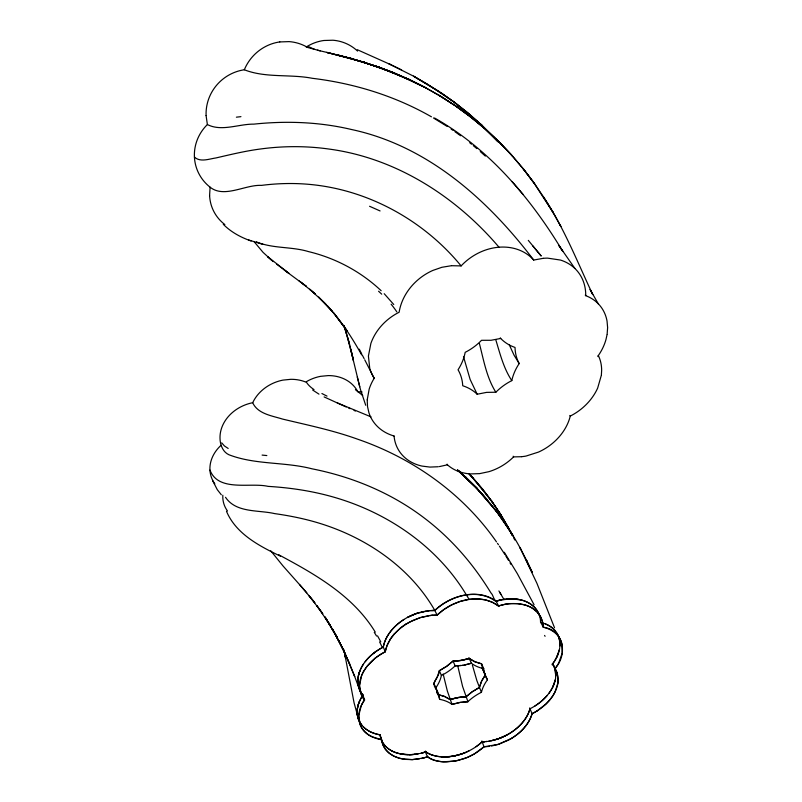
<?xml version="1.0" encoding="UTF-8"?>
<svg xmlns="http://www.w3.org/2000/svg" width="802" height="802" viewBox="0 0 802 802"><rect width="100%" height="100%" fill="white"/><g stroke="black" fill="none" stroke-linecap="round" stroke-linejoin="round"><path stroke-width="1.2" d="M358.745 719.985C356.218 713.91 356.94 707.043 359.587 701.098M359.887 670.853C357.161 677.79 356.96 685.199 360.73 691.996A42.396 30.125 -22.6 0 1 358.013 683.635L357.903 682.181L357.943 682.793M554.924 668.597A40.571 27.779 -26.5 0 0 554.312 666.923L555.816 675.625M559.966 644.026L559.966 644.658L559.315 638.853M559.946 645.369L559.906 646.021L559.976 644.307A41.493 28.902 -27.1 0 0 540.598 622.482A42.195 29.955 -26.8 0 0 510.784 598.813M357.882 680.487L358.183 677.038L357.973 678.763M362.404 693.64L364.579 699.966C355.507 711.825 356.329 730.161 372.258 736.848A42.265 29.373 -22.3 0 0 376.729 738.572A42.035 29.203 -22.3 0 0 381.652 739.725A41.032 28.01 -22.8 0 0 385.451 749.319L389.1 753.078L393.722 756.045L399.195 758.161A41.173 28.11 -22.8 0 0 402.403 758.923L412.308 759.614L422.985 758.091M363.306 701.91A42.205 29.323 -22.3 0 1 364.579 699.966C357.542 691.795 358.514 679.645 363.928 670.923A42.757 30.286 -22.6 0 1 366.975 666.412L375.025 658.322L379.897 654.823A42.777 30.296 -22.6 0 1 385.241 651.775A42.997 30.837 -23.9 0 1 390.223 639.475L394.534 633.811L399.897 628.628L406.153 624.086A43.087 30.907 -23.9 0 1 409.782 621.981L420.208 617.63L431.346 615.355M555.816 675.645L555.796 676.086M357.201 710.863L357.421 708.517M222.806 495.225L222.806 497.902A36.922 29.814 -17.3 0 0 227.467 510.984M367.226 399.897L367.517 406.544L368.95 412.85A49.604 40.982 -29.2 0 0 394.073 436.007M367.236 399.747L369.181 389.07A49.604 40.982 -29.2 0 1 374.213 378.253M357.903 679.755L357.963 678.903M358.775 715.434L361.201 705.9A41.864 29.093 -22.3 0 1 362.173 703.895M357.231 710.321L357.301 709.489M559.906 646.131L559.876 646.432M555.756 676.647L555.726 676.988M425.551 751.063C426.032 759.624 436.118 761.158 443.145 761.8A40.381 27.278 -24 0 0 446.945 761.89L456.98 760.687L467.095 757.509A40.411 27.298 -24 0 0 470.854 755.795A40.571 27.408 -24 0 0 474.443 753.84A40.762 27.539 -24 0 0 477.832 751.674A40.982 27.699 -24 0 0 483.957 746.792L498.242 744.386L511.816 738.241A40.732 27.509 -25.3 0 0 517.551 734.201C524.097 728.838 529.671 721.98 532.057 713.74A40.922 27.91 -26.5 0 0 537.019 710.943L545.781 704.186L549.46 700.326A40.902 27.9 -26.5 0 0 552.568 696.236C558.182 687.284 560.608 678.422 555.044 668.668L556.418 666.763A41.634 28.892 -27.1 0 0 557.661 664.818A41.473 28.782 -27.1 0 0 558.783 662.843L562.052 653.58M558.042 682.091L557.29 673.469A40.752 27.799 -26.5 0 0 556.688 671.785A40.902 27.9 -26.5 0 0 555.936 670.191A41.092 28.03 -26.5 0 0 555.044 668.668A41.824 29.032 -27.1 0 0 556.418 666.763C567.425 653.309 563.545 629.881 543.175 627.214A42.235 29.885 -26.8 0 0 540.408 616.477L537.16 612.096L532.819 608.507A42.636 30.165 -26.8 0 0 527.475 605.801A42.396 29.995 -26.8 0 0 524.277 604.758L517.641 603.615L510.553 603.585M601.38 374.875L601.65 370.303A48.471 38.275 -36.4 0 0 598.342 355.547A49.644 39.759 -38.5 0 0 606.001 339.447L607.054 334.635M359.577 685.219L361.632 675.585A42.486 30.095 -22.6 0 1 363.928 670.923L366.965 666.442A42.977 30.436 -22.6 0 1 370.684 662.221A43.087 30.516 -22.6 0 1 375.025 658.322M601.33 375.326L597.65 388.118A48.691 38.456 -36.3 0 1 570.272 416.068A47.919 37.724 -33.7 0 1 538.463 452.097L526.112 456.037A37.674 29.544 -33.4 0 1 524.217 456.368L521.651 456.699M555.646 677.76L555.616 677.971M559.766 647.485L559.716 647.856M357.381 708.798L357.642 707.244A41.694 29.072 -22.3 0 1 357.862 706.211A41.604 29.012 -22.3 0 1 358.123 705.289A41.604 29.012 -22.3 0 1 359.587 701.209A41.604 29.012 -22.3 0 1 360.549 699.204M557.941 682.863L555.074 691.895A40.651 27.729 -26.5 0 1 552.578 696.206L549.46 700.326A41.123 28.06 -26.5 0 1 545.781 704.186A41.233 28.13 -26.5 0 1 541.611 707.745A41.123 28.06 -26.5 0 1 537.039 710.933M562.212 652.577L561.841 643.655A41.373 28.712 -27.1 0 0 560.428 639.745A41.604 28.872 -27.1 0 0 558.272 636.247A41.874 29.062 -27.1 0 0 547.816 628.638A41.634 28.892 -27.1 0 0 543.245 627.244L542.443 621.55L540.408 616.477A42.536 30.095 -26.8 0 0 537.16 612.096A42.737 30.235 -26.8 0 0 532.819 608.507C525.079 603.294 513.46 602.833 505.19 604.257M555.575 678.281L555.545 678.472M607.134 334.173L607.625 327.587L607.044 321.091A49.874 39.94 -38.5 0 0 585.741 295.687M559.626 648.457L559.465 649.309M206.074 115.538L207.377 124.541A43.579 42.035 -22 0 0 210.094 187.177L209.583 195.708M555.495 678.773L555.445 679.043M559.495 649.189L559.425 649.51M555.375 679.414L552.799 686.993M555.275 679.916L555.014 681.048L555.195 680.276M559.124 650.843L559.385 649.72L556.357 657.991M472.378 665.058L476.879 680.647L481.411 692.367A40.742 27.789 -26.5 0 1 487.476 679.765A41.453 28.772 -27.1 0 1 483.726 668.627L481.541 663.825L474.864 661.75L469.23 658.472L461.1 660.427A43.057 30.967 -25.6 0 1 453.05 661.089L446.674 666.322L439.376 670.693C439.295 677.259 430.915 682.151 435.506 688.306A41.854 29.083 -22.3 0 1 439.646 699.324A41.363 28.24 -22.8 0 1 452.027 704.387L460.047 702.432L467.937 701.71L462.584 686.412L457.872 666.362M481.771 666.151L481.541 663.825L474.864 661.75L469.23 658.472L461.1 660.427L453.05 661.089L446.674 666.322L439.376 670.693L437.2 677.259L433.561 683.494L434.413 684.697L433.561 683.494M554.914 681.409L554.964 681.219A40.732 27.88 -26.5 0 1 529.952 708.798A40.341 27.348 -25.3 0 1 489.862 740.988L489.441 741.088M379.897 654.823L385.241 651.775L387.065 645.53L390.213 639.495M432.509 615.254L437.11 615.114C452.639 600.147 479.686 592.207 498.353 605.931L505.059 604.277M436.569 691.224L437.742 694.482L444.478 696.437L450.112 699.524L458.092 697.56A40.732 27.619 -24 0 1 465.952 696.848L472.198 691.775L479.345 687.504L481.611 681.098L485.33 674.933L482.664 668.086M435.526 686.602L437.742 694.482L444.478 696.437L450.112 699.524L458.092 697.56L465.952 696.848L472.198 691.775L479.345 687.504L481.611 681.098L485.33 674.933L482.062 667.645M431.446 615.345L437.11 615.114L443.787 609.57L451.466 604.979L459.897 601.53L468.869 599.445L477.671 598.904L485.641 599.906L492.598 602.302L498.353 605.931L505.621 604.187M499.285 600.307L495.837 601.269A42.857 30.827 -25.6 0 0 434.824 610.472L430.875 610.583L433.812 610.472A42.706 30.737 -23.9 0 1 434.834 610.472C450.544 595.696 476.959 587.946 495.837 601.269A42.015 29.834 -26.8 0 1 497.872 600.668L499.034 600.367M511.816 738.241L517.551 734.201A40.832 27.579 -25.3 0 0 522.583 729.63A40.631 27.448 -25.3 0 0 526.764 724.627A40.351 27.248 -25.3 0 0 529.962 719.294A40.411 27.298 -25.3 0 0 532.057 713.74L537.019 710.943M406.153 624.086L413.13 620.327L420.689 617.48L428.669 615.695M529.641 707.955L529.942 708.808A40.24 27.278 -25.3 0 1 527.886 714.351A40.17 27.228 -25.3 0 1 524.719 719.675A40.461 27.428 -25.3 0 1 520.568 724.677A40.641 27.549 -25.3 0 1 518.172 727.013A40.661 27.569 -25.3 0 1 515.586 729.239A40.641 27.549 -25.3 0 1 512.809 731.324A40.491 27.448 -25.3 0 1 509.871 733.269A40.331 27.338 -25.3 0 1 506.794 735.043L499.185 738.462L491.375 740.717M508.518 740.126L498.684 744.256L491.526 746.02M416.559 613.47L407.406 617.47A42.747 30.757 -23.9 0 1 410.955 615.695A42.656 30.707 -23.9 0 1 416.559 613.47L428.108 610.833M421.14 753.198L425.762 751.885A40.581 27.519 -24 0 0 461.491 753.99A40.2 27.258 -24 0 0 465.371 752.527M487.145 746.612L483.957 746.792L474.443 753.84L467.095 757.509A40.381 27.278 -24 0 1 463.195 758.973L455.025 761.078L443.145 761.8A40.411 27.298 -24 0 1 439.526 761.399A40.571 27.408 -24 0 1 436.118 760.687A40.762 27.539 -24 0 1 432.94 759.684A40.922 27.649 -24 0 1 427.366 756.857L424.037 757.83M427.366 756.847L423.045 758.08M521.45 456.719L513.591 456.889A47.829 37.965 -31.2 0 1 488.899 471.676L479.636 473.631L470.493 473.922A47.829 37.965 -31.2 0 1 447.456 464.819L439.396 466.594M500.699 338.454L491.055 340.279L481.541 340.299A51.699 43.809 -35.1 0 1 465.18 352.329A50.526 42.566 -31.2 0 1 458.042 369.782A49.433 40.842 -29.2 0 1 462.724 385.752A48.732 39.358 -29.5 0 1 477.17 394.233L486.593 392.378L495.847 392.238A48.1 37.864 -33.7 0 1 511.806 380.619A48.451 38.265 -36.3 0 1 519.185 363.577A49.604 39.739 -38.5 0 1 515.034 347.446A51.188 41.904 -39.6 0 1 500.699 338.454L500.258 337.863M451.626 265.703L461.12 265.913A51.679 43.268 -38.5 0 1 533.731 260.048L543.175 258.334M422.714 752.797L425.762 751.885A40.932 28.04 -22.8 0 1 424.809 752.196A40.992 28.09 -22.8 0 1 423.847 752.476A41.082 28.14 -22.8 0 1 422.875 752.757M423.907 757.86L421.03 758.532M422.263 752.918L421.832 753.028M499.245 600.317L498.914 600.397A42.215 29.975 -26.8 0 0 497.872 600.668C493.751 602.613 493.571 594.883 490.944 592.909C487.355 587.034 483.566 581.28 479.586 575.656C464.348 554.102 446.052 534.643 425.05 518.613C392.058 493.25 352.72 476.839 312.008 468.809C284.78 461.721 255.307 464.939 228.961 454.764C222.796 452.017 220.159 444.689 220.029 438.764A37.985 31.709 -17.5 0 1 252.68 402.714C257.773 413.972 271.998 415.747 282.515 419.065C307.607 425.07 332.97 430.333 357.301 439.075C412.729 458.062 462.965 493.511 496.478 541.901M499.175 600.327L499.806 600.177M421.261 753.168L420.388 753.369M499.586 600.227L500.909 599.926M492.338 740.507L492.388 740.487A40.661 27.569 -25.3 0 0 493.28 740.276A40.461 27.428 -25.3 0 0 494.994 739.815A40.331 27.338 -25.3 0 0 496.749 739.304A40.17 27.228 -25.3 0 0 506.794 735.043M431.336 754.712A40.491 27.458 -24 0 0 437.912 756.416A40.24 27.278 -24 0 0 441.511 756.817A40.21 27.258 -24 0 0 445.3 756.908L453.361 756.096L461.491 753.99A40.23 27.278 -24 0 0 469.11 750.802M500.628 599.996L511.706 598.783L521.861 600.127A42.215 29.975 -26.8 0 1 524.869 601.109A42.386 30.095 -26.8 0 1 527.646 602.342A42.506 30.175 -26.8 0 1 530.202 603.806A42.556 30.215 -26.8 0 1 534.553 607.385A42.386 30.095 -26.8 0 1 537.781 611.726A42.045 29.854 -26.8 0 1 539.866 616.808M419.777 753.499L419.657 753.529M464.669 664.958L471.406 663.254A42.606 30.145 -26.8 0 0 483.726 668.627M491.045 740.787L490.513 740.888M423.737 611.535L423.406 611.605A43.248 31.118 -23.9 0 0 422.413 611.816A43.107 31.017 -23.9 0 0 421.421 612.046M465.31 664.828L471.406 663.254L468.879 657.67M501.521 599.806L501.912 599.726M418.965 753.669L418.514 753.76M465.05 664.878L464.017 665.079M418.153 753.82L417.662 753.91M502.573 599.605L503.726 599.405M417.892 753.87L417.842 753.88A41.253 28.27 -22.8 0 1 409.782 754.692L400.699 753.94A40.932 28.04 -22.8 0 1 397.802 753.188M463.947 665.089L462.584 665.309M489.34 741.108L488.919 741.178M417.401 753.96L416.819 754.05M488.799 741.188L488.438 741.248M426.133 611.104L426.203 611.094A42.917 30.877 -23.9 0 0 383.306 647.094A42.626 30.296 -22.6 0 0 376.118 651.394A42.887 30.476 -22.6 0 0 368.85 657.52A42.777 30.396 -22.6 0 0 365.161 661.73M503.907 599.375L498.914 590.954M504.157 599.345L504.237 599.325A42.376 30.085 -26.8 0 1 514.613 598.893M462.654 665.299L462.062 665.379M506.653 604.016L510.433 603.585M504.328 599.315L504.939 599.224M416.068 754.161L415.957 754.181M489.561 746.331L487.736 746.552M279.808 41.935L289.081 41.614A44.611 43.168 -56.1 0 1 306.534 46.807A44.501 42.195 -56.9 0 1 323.868 40.491L332.97 40.23A44.671 42.346 -56.9 0 1 357.572 51.087M487.526 741.379L487.285 741.419M427.245 610.944L427.947 610.853M415.326 754.271L409.782 754.682A40.782 27.94 -22.8 0 1 403.867 754.421A40.992 28.08 -22.8 0 1 400.649 753.93M415.155 754.291L415.205 754.281A41.343 28.331 -22.8 0 1 414.243 754.391L414.293 754.391M461.361 665.47L455.155 665.861A43.288 31.047 -23.9 0 1 441.391 675.484A42.576 30.155 -22.6 0 1 435.506 688.306M428.007 610.843L430.764 610.583M438.333 466.734L429.942 467.085L421.952 466.072A48.591 39.248 -29.5 0 1 394.073 436.047M429.762 615.535L432.378 615.264M236.389 117.182L240.941 116.651M486.493 741.509L487.045 741.449L486.142 741.549M461.16 665.5L455.155 665.861L453.05 661.089L461.1 660.427A43.047 30.967 -25.6 0 0 469.23 658.472M486.323 741.529L482.142 741.82A40.481 27.448 -24 0 1 460.749 754.251A40.742 27.629 -24 0 1 453.361 756.096M419.496 758.822L412.198 759.624L405.401 759.384L399.195 758.161A41.413 28.27 -22.9 0 1 389.11 753.088A41.313 28.21 -22.9 0 1 385.451 749.319L382.925 744.847L380.118 734.822A41.864 29.193 -22.3 0 1 357.381 714.993L357.291 714.141M428.699 610.763L429.491 610.683M506.714 599.024L507.034 598.994A42.556 30.205 -26.8 0 1 507.987 598.914A42.416 30.115 -26.8 0 1 508.929 598.853M543.245 258.324L545.54 258.184A40.491 33.223 -40.2 0 1 547.596 258.134L560.478 260.059A50.987 41.744 -39.6 0 1 585.721 295.657L585.249 295.086M413.22 754.502L413.331 754.492A41.092 28.15 -22.8 0 1 412.439 754.562A40.992 28.08 -22.8 0 1 410.654 754.662A40.832 27.97 -22.8 0 1 408.91 754.692M451.255 265.733L441.902 267.287L432.859 270.424A51.549 43.679 -35.1 0 0 399.135 312.239A50.716 42.727 -31.2 0 0 370.885 343.406L368.409 356.068L369.752 368.349A50.606 42.636 -31.2 0 0 374.213 378.283L364.73 359.807M430.042 610.643L430.353 610.613M467.937 701.71L460.047 702.432L452.027 704.387L447.356 691.053L443.155 674.011M465.952 696.848L458.092 697.56A40.742 27.629 -24 0 0 450.112 699.524M437.11 615.114L434.834 610.472L433.802 610.472A42.787 30.797 -23.9 0 0 432.789 610.492A42.897 30.867 -23.9 0 0 431.747 610.533M262.104 455.085L266.835 455.566M317.412 50.195L328.098 52.691M381.652 739.725L372.258 736.848A42.356 29.433 -22.3 0 1 368.308 734.582A42.265 29.373 -22.3 0 1 364.97 731.805A41.985 29.173 -22.3 0 1 362.243 728.537A41.754 29.012 -22.3 0 1 360.258 724.838L358.745 716.216M326.655 52.371L364.82 62.506L349.792 58.135L378.564 67.057L409.912 79.879L392.99 72.491L362.664 61.844L379.266 67.318M337.983 55.077L351.236 58.526L327.376 52.521L351.948 58.746M320.269 50.857L306.254 47.097M337.251 54.907L364.108 62.275M257.763 242.425C273.923 248.65 292.008 246.565 308.559 251.617C335.597 258.074 360.94 271.627 381.161 290.725M248.59 239.968L262.956 244.379M349.06 57.955L377.852 66.807L394.363 73.082L378.564 67.057L349.792 58.135M362.664 61.844L393.682 72.781L425.682 87.779L409.251 79.548L377.14 66.566L391.406 71.899M251.096 240.991C240.811 237.392 230.976 232.099 223.277 224.289M392.99 72.491L409.912 79.879M337.221 402.855L371.005 416.85M346.173 406.995L324.118 396.92M348.75 408.108L350.053 408.679M354.063 410.423L355.416 411.025M369.572 206.274L380.088 210.946M357.281 49.704L390.424 64.521M280.429 556.167C259.407 546.042 236.049 533.982 226.485 511.305M401.601 69.914L389 63.849L413.571 76.18L427.506 84.19L454.864 102.616L481.892 125.323L498.162 141.984M422.734 86.225L407.717 78.847L424.218 86.967L440.669 96.29L455.506 105.854L471.255 117.393L485.15 128.901L499.466 142.305L512.809 156.47M431.436 116.811C394.935 95.919 354.003 83.308 312.329 78.305C289.953 73.934 265.652 78.195 244.299 69.764A44.2 43.228 -37.2 0 0 206.104 115.538M257.141 242.104L256.55 241.753M424.218 86.967L440.669 96.29M318.965 394.143L312.64 390.013M433.441 117.964L447.255 126.485M434.634 118.044C489.32 148.961 530.754 198.214 562.803 251.407L558.653 245.151L574.844 268.369M439.135 91.578L413.571 76.18L440.468 92.42L454.864 102.616L440.468 92.42M280.139 555.525C316.148 574.793 353.471 596.197 375.286 632.146M279.687 555.235L278.785 554.653M228.179 448.448L224.43 445.952L221.713 442.844M451.115 129.052L453.03 130.365M276.63 264.189L288.9 273.312L267.698 256.7L273.171 261.602M454.935 131.688L460.569 135.738M362.704 395.476L355.436 389.702M284.279 270.053L306.374 286.364L299.126 280.931M300.9 282.264L315.376 294.013L309.632 289.181L324.479 302.805L331.988 310.855M469.731 142.746L471.516 144.19M473.3 145.643L476.819 148.581M457.631 470.112L465.842 477.37C487.516 497.831 505.851 521.761 520.127 547.926L520.638 548.909M480.278 151.558L485.36 156.099M271.567 260.169L263.026 252.329L254.124 241.683M458.333 470.734L477.15 488.618L458.042 470.473M457.531 470.012L477.501 489.019M457.852 470.313L465.842 477.37M458.263 470.674L466.213 477.741L457.932 470.373M207.377 124.541C221.563 131.879 238.745 123.929 253.893 124.13C286.444 120.711 319.617 121.944 351.517 129.513C427.576 145.713 487.967 199.718 533.701 260.059M494.243 137.613L480.759 124.26L467.927 112.942L453.601 101.684L467.927 112.942L481.892 125.323L480.759 124.26L497.43 141.182M326.013 304.459L318.655 297.091L334.825 314.334L347.477 331.356L333.341 312.62M384.208 293.702L393.762 304.509M471.847 476.719L492.187 501.862L500.518 514.293L512.498 535.596C501.14 513.11 486.493 492.268 469.21 473.942L483.105 489.862L482.413 488.979L492.187 501.862L491.526 500.949L501.08 515.245M469.11 473.882L473.38 478.393M194.425 157.052C200.199 162.545 209.111 158.916 215.959 157.944C230.735 154.535 245.512 150.926 260.57 148.982C283.307 145.894 306.464 145.854 329.191 149.082C395.927 158.034 455.897 196.48 499.024 247.237M306.815 592.778L283.066 566.011L270.755 550.804M299.487 584.427L314.875 602.803L308.82 595.395L322.785 613.741L316.78 605.54L330.394 625.62L324.62 616.588L337.462 638.141L332.018 628.337L343.226 649.419L332.319 628.758L343.406 649.881L338.153 639.475L349.311 663.154L354.685 676.487L344.429 652.126L349.692 664.056M327.617 305.993C341.03 320.71 351.988 337.462 361.622 354.845M522.894 194.194L512.137 181.643M524.177 169.964L510.734 154.144L498.353 141.192L485.15 128.901L469.982 116.41L455.506 105.854L439.255 95.448L455.506 105.854L471.255 117.393L469.982 116.41L485.15 128.901L499.466 142.305L498.353 141.192L511.796 155.287L523.225 168.751L534.603 183.768L544.859 198.986C564.438 228.931 577.55 262.314 592.718 294.545L590.092 289.502L598.312 303.878M532.648 245.743L541.21 256.028L528.297 240.369M221.312 494.774L217.292 489.681L212.57 480.548M461.12 265.913C425.12 222.024 372.068 191.798 315.517 185.031C297.592 182.856 279.397 183.077 261.482 185.382C245.332 184.48 224.129 198.565 210.094 187.177M533.701 182.545L523.225 168.751L534.603 183.768L533.701 182.545L553.31 212.861L543.205 196.46M569.831 415.466L570.282 416.098M519.185 363.577L514.062 355.186L509.18 344.619M497.471 543.315L498.453 544.728M511.806 380.609C503.656 368.429 500.107 353.943 495.877 340.098M499.425 546.152L504.969 554.603M499.917 513.37L508.588 528.027M495.847 392.238C486.593 377.562 483.686 360.078 479.395 343.537M477.17 394.233L470.142 379.476L463.486 356.609M504.298 552.267L517.34 573.661L534.092 604.788M505.841 555.997L508.408 560.177M513.18 456.228L513.591 456.889M331.196 627.064L325.341 617.5L336.86 636.758M499.977 592.728L501.009 594.462M510.062 562.934L510.874 564.307M434.814 685.319L435.185 685.961M225.512 497.28C236.059 513.12 258.314 509.821 274.615 513.601C290.304 515.826 305.883 518.974 321 523.746C367.296 538.282 410.434 567.866 434.834 610.472M377.531 635.856L380.8 641.831M552.548 211.568L560.859 226.485L560.147 225.192M467.386 596.588C438.524 547.385 388.308 512.829 333.973 497.23C312.549 491.014 290.364 487.716 268.119 486.373C250.254 482.213 218.415 492.318 209.964 470.082M447.085 464.168L447.446 464.839M508.077 527.054L512.568 535.696M513.691 537.861L514.814 540.017M526.744 560.738L520.127 547.926L536.969 583.415L554.523 627.755M359.276 349.181L361.672 353.862M362.283 355.045L364.118 358.614M487.476 679.765L482.243 668.367M404.018 619.455A43.067 30.987 -23.9 0 0 400.81 621.63A43.188 31.077 -23.9 0 0 397.812 623.986A43.218 31.098 -23.9 0 0 392.489 629.169A43.027 30.967 -23.9 0 0 388.208 634.833A42.727 30.747 -23.9 0 0 385.1 640.858A42.797 30.797 -23.9 0 0 383.306 647.094L385.241 651.775M441.401 675.484L439.376 670.693M435.857 687.264L439.636 699.324M365.712 405.271L360.519 389.672L357.271 377.02M354.344 675.575L359.627 689.78M344.138 325.983L346.344 332.78L344.238 326.093M344.228 326.123L349.612 344.389M481.892 740.978L482.142 741.82A40.772 27.649 -24 0 1 476.057 746.702M346.654 334.053L344.69 327.296L352.8 357.562L347.868 337.782M358.965 720.497L354.093 702.923L344.038 650.372M359.737 386.775L350.434 348.299M351.226 350.865L353.411 360.92M343.978 650.001L345.642 658.181L344.048 650.262M358.013 683.605L358.153 684.617A42.416 30.145 -22.6 0 0 358.324 685.61M358.023 683.655L357.963 683.073M481.671 665.389L481.541 663.825M357.181 712.246L357.361 714.782A41.864 29.193 -22.3 0 0 357.532 715.875M357.271 713.981L357.211 713.038M357.872 681.329L357.903 682.231M359.567 686.352L361.502 695.053A42.586 30.165 -22.6 0 0 362.384 696.778A42.757 30.286 -22.6 0 0 363.406 698.422A42.947 30.426 -22.6 0 0 364.579 699.966M555.836 674.582L555.826 674.041A40.571 27.779 -26.5 0 0 555.776 673.109M555.836 674.642L555.836 674.953A40.521 27.739 -26.5 0 0 554.733 668.036A40.732 27.88 -26.5 0 0 552.658 663.805A41.353 28.802 -27.1 0 0 558.904 651.665M467.576 596.688A64.691 18.586 45.8 0 1 469.04 599.545M496.338 601.771A59.368 8.15 54.6 0 1 498.854 606.462M542.974 626.532A49.423 5.644 67.1 0 1 540.458 621.801M555.084 668.447A45.734 15.338 79.4 0 1 552.718 663.585M511.927 738.151A40.411 27.298 -25.3 0 1 508.638 740.025M532.127 713.62A46.927 24.16 -87.2 0 1 530.032 708.677M467.907 701.65A40.631 27.448 -25.3 0 1 481.37 692.306M484.027 746.722A54.315 35.368 -70.9 0 1 482.233 741.74M362.243 703.905A42.035 29.203 -22.3 0 1 363.376 701.92M375.005 658.342A42.977 30.436 -22.6 0 1 379.877 654.843M390.093 639.384A43.288 31.047 -23.9 0 1 394.424 633.69M399.767 628.537A43.288 31.047 -23.9 0 1 406.002 623.996M394.534 633.811A43.428 31.148 -23.9 0 1 399.897 628.628M509.861 598.813A42.205 29.965 -26.8 0 1 510.784 598.783M513.511 598.833A41.975 29.804 -26.8 0 1 518.663 599.405M545.079 636.297A64.541 7.118 67 0 1 544.578 635.435M545.25 623.876A41.694 29.042 -27.1 0 1 549.35 625.871A41.784 29.103 -27.1 0 1 552.859 628.417A41.694 29.042 -27.1 0 1 555.706 631.455M556.889 633.149A41.353 28.802 -27.1 0 1 557.891 634.953A41.233 28.722 -27.1 0 1 558.693 636.848A41.153 28.671 -27.1 0 1 559.726 640.938A41.243 28.732 -27.1 0 1 559.866 642.021M559.866 642.051A41.353 28.802 -27.1 0 1 559.946 643.144M558.172 653.8A41.153 28.671 -27.1 0 1 556.377 657.851A41.243 28.732 -27.1 0 1 555.265 659.856M558.533 652.798A41.243 28.732 -27.1 0 1 558.172 653.831M555.245 659.966A41.453 28.872 -27.1 0 1 554.012 661.911A41.644 29.012 -27.1 0 1 552.658 663.805A40.912 28.01 -26.5 0 1 553.56 665.329M552.367 665.018A53.423 17.834 79.3 0 1 551.976 664.146M554.222 683.545A40.521 27.739 -26.5 0 1 550.342 691.194M554.583 682.532A40.631 27.809 -26.5 0 1 554.212 683.665M550.312 691.324A40.631 27.809 -26.5 0 1 548.839 693.409M547.235 695.404A40.952 28.04 -26.5 0 1 543.586 699.264A41.062 28.11 -26.5 0 1 539.445 702.813A40.952 28.04 -26.5 0 1 534.894 706.001M501.922 737.379A40.07 27.158 -25.3 0 1 500.247 738.061M451.145 756.497A40.772 27.649 -24 0 1 449.11 756.747M449.29 756.687A40.481 27.448 -24 0 1 445.331 756.928A40.2 27.258 -24 0 1 441.511 756.817M455.426 755.674A41.273 28 -24 0 1 451.295 756.426M431.225 754.692A40.742 27.629 -24 0 1 425.651 751.865M394.694 752.256A41.253 28.27 -22.8 0 1 392.058 751.083M383.988 744.446A40.992 28.08 -22.8 0 1 380.138 734.832A40.982 28.08 -22.8 0 0 407.847 754.662M397.692 753.218A41.163 28.2 -22.8 0 1 394.855 752.266M383.978 744.416A41.163 28.2 -22.8 0 0 387.637 748.156A41.343 28.321 -22.8 0 0 392.218 751.103M380.118 734.822A41.834 29.173 -22.3 0 1 375.206 733.68A42.065 29.333 -22.3 0 1 370.745 731.955A42.155 29.393 -22.3 0 1 366.805 729.7A42.065 29.333 -22.3 0 1 363.456 726.933M362.003 725.359A41.724 29.093 -22.3 0 1 360.73 723.675A41.604 29.012 -22.3 0 1 359.647 721.88A41.534 28.962 -22.3 0 1 358.364 718.993A41.604 29.012 -22.3 0 1 358.033 717.97A41.604 29.012 -22.3 0 1 357.752 716.928A41.724 29.093 -22.3 0 1 357.522 715.845M357.451 708.276A41.724 29.093 -22.3 0 1 362.925 695.214M360.74 723.675A41.604 29.012 -22.3 0 1 359.647 721.88M360.559 699.093A41.824 29.163 -22.3 0 1 361.672 697.108A42.005 29.293 -22.3 0 1 362.925 695.174A42.586 30.265 -22.6 0 1 360.118 690.853M362.925 695.174A42.747 30.386 -22.6 0 1 361.752 693.63M358.173 676.978A42.586 30.265 -22.6 0 1 376.148 651.344M358.444 675.735A42.416 30.145 -22.6 0 1 358.725 674.532A42.396 30.125 -22.6 0 1 362.153 666.272A42.416 30.145 -22.6 0 1 363.567 664.016M373.141 653.64A42.777 30.396 -22.6 0 1 377.983 650.141A42.576 30.255 -22.6 0 1 383.306 647.094M379.577 641.911A168.59 104.641 17.9 0 1 382.143 647.124M416.569 613.47A42.747 30.757 -23.9 0 1 418.494 612.848M214.826 483.817A37.624 30.897 -16.6 0 1 221.111 445.24M252.71 402.714A38.075 32.07 -20 0 1 282.946 380.108L290.845 379.316A37.935 31.95 -20 0 1 305.752 382.043A37.604 31.549 -22.8 0 1 320.539 376.338L328.329 375.587A37.744 31.669 -22.8 0 1 357.842 391.807A37.113 30.707 -24.4 0 1 362.073 391.998M327.015 396.108A82.987 29.864 11.7 0 1 321.913 393.511M314.013 389.592A45.714 21.363 4.1 0 1 306.304 382.003M374.273 632.367A197.583 131.217 10 0 1 376.539 636.046M244.329 69.774A44.772 43.328 -56.1 0 1 279.808 41.915M598.182 356.629A58.325 24.281 85.9 0 1 597.66 356.038M314.264 49.163A56.762 12.882 4.6 0 1 308.78 46.716M391.135 304.219A199.778 71.669 17.6 0 1 396.82 311.898M378.584 291.246A273.843 126.596 3.3 0 1 381.702 294.174M224.851 224.56A42.656 40.331 -22.5 0 1 209.613 195.708M484.959 741.67L482.142 741.82A40.3 27.318 -25.3 0 0 483.977 741.74A40.391 27.388 -25.3 0 0 484.909 741.67M475.957 487.365L465.05 476.629L476.789 488.228L487.686 500.388L475.957 487.365L497.009 512.037L475.957 487.365M504.879 522.984L496.318 511.105L513.22 535.937L504.879 522.984M531.716 571.305L526.262 559.756L532.167 572.287L531.716 571.305"/></g></svg>
